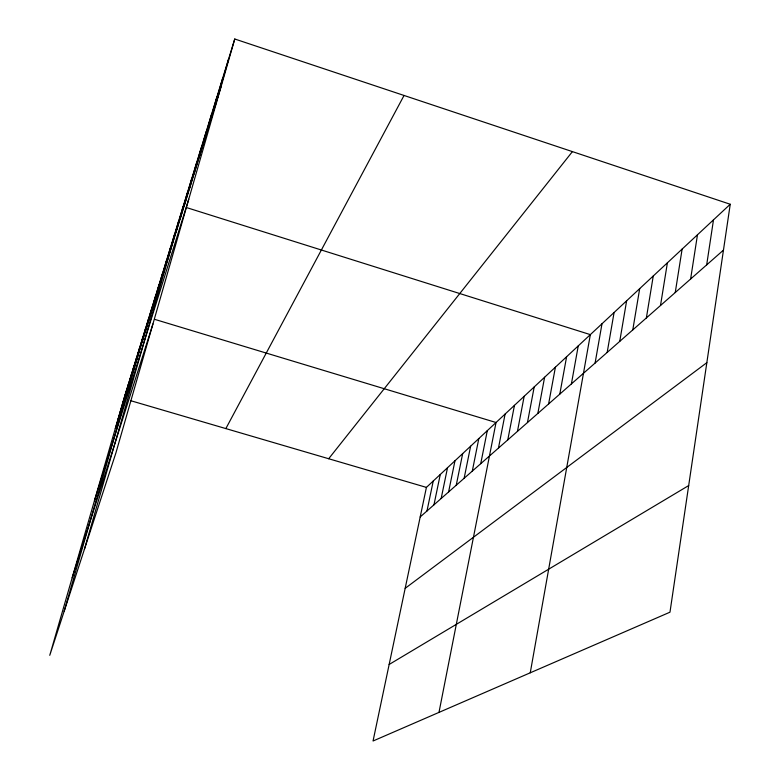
<?xml version="1.0" encoding="UTF-8"?>
<svg xmlns="http://www.w3.org/2000/svg" width="780" height="780" viewBox="0 0 780 780"><rect width="100%" height="100%" fill="white"/><g stroke="black" fill="none" stroke-linecap="round" stroke-linejoin="round"><path stroke-width="1.17" d="M730.236 204.253L669.981 612.183L373.045 741L426.416 487.393L730.236 204.253L234.761 39L123.922 398.707L49.764 655.317L115.898 452.936L234.761 39M706.68 264.888L713.495 219.853M690.622 279.016L697.476 234.79M675.246 292.539L682.12 249.093M660.504 305.506L667.397 262.821M646.367 317.957L653.26 275.983M632.785 329.901L639.688 288.639M619.739 341.386L626.633 300.797M607.181 352.423L614.084 312.507M595.101 363.051L601.994 323.768M530.254 672.799L590.343 334.63L186.498 207.568M571.399 383.916L578.243 345.901M559.786 394.134L566.611 356.743M548.603 403.972L555.409 367.185M537.839 413.439L544.606 377.247M527.456 422.575L534.202 386.948M517.452 431.379L524.16 396.308M507.79 439.881L514.459 405.337M498.459 448.081L505.099 414.063M438.984 712.393L496.041 422.506L154.557 319.312M480.733 463.681L487.295 430.657M472.3 471.101L478.822 438.555M464.139 478.286L470.623 446.199M456.241 485.238L462.677 453.599M448.588 491.975L454.974 460.775M441.158 498.498L447.515 467.737M426.982 510.978L433.241 481.026M433.963 504.835L440.271 474.484M215.475 104.686L228.53 59.221M117.614 421.054L126.36 390.799M120.013 413.302L128.876 382.639M122.489 405.308L131.469 374.224M125.044 397.059L134.141 365.537M127.676 388.537L136.909 356.577M130.397 379.733L139.756 347.315M133.214 370.627L142.711 337.74M136.13 361.218L145.762 327.844M64.165 611.237L148.912 317.606M142.262 341.386L152.178 307.008M145.489 330.925L155.561 296.02M148.844 320.083L159.071 284.642M152.324 308.841L162.708 272.834M155.941 297.16L166.491 260.578M159.695 285.022L170.41 247.845M163.595 272.405L174.486 234.614M167.661 259.272L178.727 220.847M84.367 549.422L183.144 206.515M175.968 232.391L187.405 192.689M180.219 218.663L191.831 178.318M184.636 204.38L196.443 163.371M189.238 189.491L201.24 147.8M194.035 173.979L206.242 131.576M199.046 157.784L211.448 114.65M204.282 140.878L216.899 96.983M209.752 123.191L222.583 78.526M115.294 428.571L221.461 85.303M94.438 500.731L188.76 199.192M72.169 577.775L152.939 323.944M225.849 428.59L404.05 95.462M328.673 458.738L572.413 151.612M420.196 516.945L723.46 250.117M405.171 588.334L706.836 362.671M389.152 664.472L688.691 485.56M130.777 400.715L426.416 487.393"/></g></svg>
